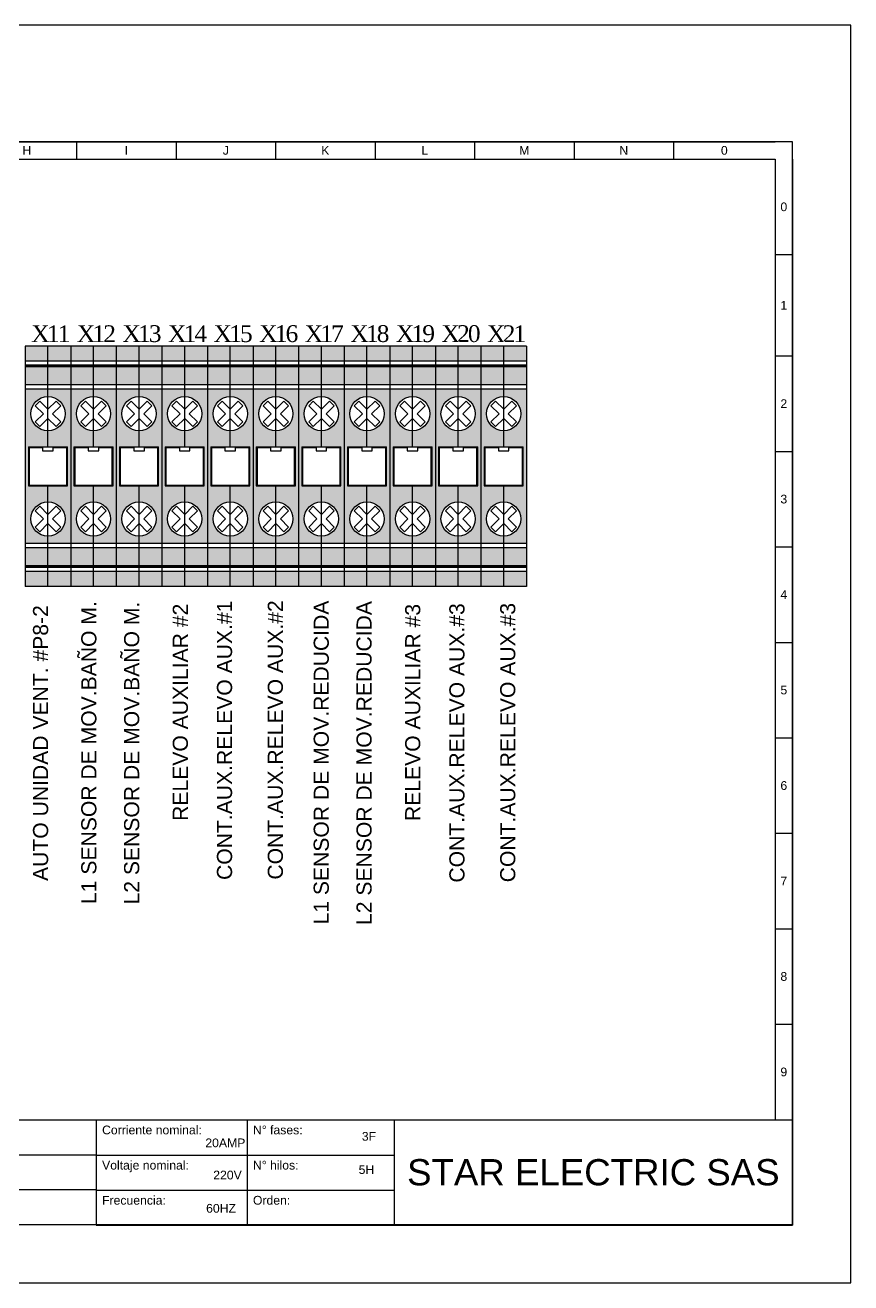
# Model space of a CAD drawing. Header units: millimetres. Extents: x 691 to 18605, y 670 to 10026.
# Drawn here: x 4407 to 4940, y 6288 to 7100 of the extents above; entities that cross this region are included whole.
import ezdxf
from ezdxf.enums import TextEntityAlignment as Align

# ---------------------------------------------------------------- set-up
doc = ezdxf.new("R2010")
doc.units = ezdxf.units.MM
doc.layers.add('CO_TEXTO', color=7, linetype='Continuous')
doc.styles.add('ROMANS', font='romans')
doc.styles.get("Standard").update_dxf_attribs({"font": 'arial.ttf'})

# ---------------------------------------------------------------- blocks, each defined once
blk = doc.blocks.new('*T3')
at = {"color": 0, "linetype": 'ByBlock', "lineweight": -2}
for p, q in [((0, 0), (139.92, 0)), ((0, 0), (0, -18)), ((64.08, 0), (64.08, -18)), ((101.44, 0), (101.44, -12)), ((139.92, 0), (139.92, -18)), ((0, -6), (139.92, -6)), ((0, -12), (139.92, -12)), ((0, -18), (139.92, -18))]:
    blk.add_line(p, q, dxfattribs=at)
at = {"color": 0, "char_height": 1.5, "attachment_point": 1}
for s, insert, width in [('{\\fArial|b0|i0|c162|p34;Diseñado por:}', (1, -1), 62.0824), ('{\\fArial|b0|i0|c162|p34;Pagina:}', (65.08, -1), 35.3574), ('{\\fArial|b0|i0|c162|p34;de}:', (102.44, -1), 36.4813), ('{\\fArial|b0|i0|c162|p34;Supervisado por:}', (1, -7), 62.0824), ('{\\fArial|b0|i0|c162|p34;Archivo:}', (65.08, -7), 35.3574), ('Fecha:', (102.44, -7), 36.4813), ('Dibujado por:', (1, -13), 62.0824), ('{\\fArial|b0|i0|c162|p34;proyecto:}', (65.08, -13), 73.8387)]:
    blk.add_mtext(s, dxfattribs=dict(at, insert=insert, width=width))
blk = doc.blocks.new('*T4')
at = {"color": 0, "linetype": 'ByBlock', "lineweight": -2}
for p, q in [((0, 0), (119.48, 0)), ((0, 0), (0, -18.07)), ((25.89, 0), (25.89, -18.07)), ((51.13, 0), (51.13, -18.07)), ((119.48, 0), (119.48, -18.07)), ((0, -6.05), (51.13, -6.05)), ((0, -12.07), (51.13, -12.07)), ((0, -18.07), (119.48, -18.07))]:
    blk.add_line(p, q, dxfattribs=at)
at = {"color": 0}
for s, insert, char_height, width, attachment_point in [('Corriente nominal:', (1, -1), 1.5, 23.894, 1), ('{\\fArial|b0|i0|c162|p34;N° fases:}', (26.89, -1), 1.5, 23.2313, 1), ('Voltaje nominal:', (1, -7.05), 1.5, 23.894, 1), ('{\\fArial|b0|i0|c162|p34;N° hilos:}', (26.89, -7.05), 1.5, 23.2313, 1), ('{\\fArial|b0|i0|c162|p34;STAR ELECTRIC SAS}', (85.3, -9.04), 4.5, 66.3536, 5), ('Frecuencia:', (1, -13.07), 1.5, 23.894, 1), ('{\\fArial|b0|i0|c162|p34;Orden}:', (26.89, -13.07), 1.5, 23.2313, 1)]:
    blk.add_mtext(s, dxfattribs=dict(at, insert=insert, char_height=char_height, width=width, attachment_point=attachment_point))
blk = doc.blocks.new('CAJETIN')
for p, q in [((0, 185.97), (-259.4, 185.97)), ((-259.4, 185.97), (-259.4, 0.07)), ((-259.4, 185.97), (-2.99, 185.97)), ((-259.4, 185.97), (-259.4, 182.97)), ((-242.33, 185.97), (-242.33, 182.97)), ((-225.26, 185.97), (-225.26, 182.97)), ((-208.19, 185.97), (-208.19, 182.97)), ((-191.12, 185.97), (-191.12, 182.97)), ((-174.05, 185.97), (-174.05, 182.97)), ((-156.98, 185.97), (-156.98, 182.97)), ((-139.91, 185.97), (-139.91, 182.97)), ((-122.84, 185.97), (-122.84, 182.97)), ((-105.77, 185.97), (-105.77, 182.97)), ((-88.7, 185.97), (-88.7, 182.97)), ((-71.64, 185.97), (-71.64, 182.97)), ((-54.57, 185.97), (-54.57, 182.97)), ((-37.5, 185.97), (-37.5, 182.97)), ((-20.43, 185.97), (-20.43, 182.97)), ((0, 0.07), (0, 185.97)), ((-259.4, 182.97), (-2.99, 182.97)), ((-3, 182.97), (-3, 18.07)), ((0, 182.97), (0, 18.07)), ((-3, 166.58), (0, 166.58)), ((-3, 149.19), (0, 149.19)), ((-3, 132.8), (0, 132.8)), ((-3, 116.41), (0, 116.41)), ((-3, 100.02), (0, 100.02)), ((-3, 83.63), (0, 83.63)), ((-3, 67.24), (0, 67.24)), ((-3, 50.85), (0, 50.85)), ((-3, 34.46), (0, 34.46)), ((-3, 18.07), (0, 18.07)), ((-259.4, 0.07), (0, 0.07))]:
    blk.add_line(p, q)
blk.add_lwpolyline([(-269.4, -9.93), (10, -9.93), (10, 205.97), (-269.4, 205.97)], close=True)
for name, p in [('*T3', (-259.4, 18.07)), ('*T4', (-119.48, 18.07))]:
    blk.add_blockref(name, p)
blk.add_text('0', height=1.5).set_placement((-2.08, 174.04))
at = {"char_height": 1.5, "attachment_point": 5}
for s, insert, width in [('A', (-250.87, 184.47), 17.0695), ('B', (-233.8, 184.47), 17.0695), ('C', (-216.73, 184.47), 17.0695), ('D', (-199.66, 184.47), 17.0695), ('E', (-182.59, 184.47), 17.0695), ('F', (-165.52, 184.47), 17.0695), ('G', (-148.45, 184.47), 17.0695), ('H', (-131.38, 184.47), 17.0695), ('I', (-114.31, 184.47), 17.0695), ('J', (-97.24, 184.47), 17.0695), ('K', (-80.17, 184.47), 17.0695), ('L', (-63.1, 184.47), 17.0695), ('M', (-46.03, 184.47), 17.0695), ('N', (-28.96, 184.47), 17.0695), ('0', (-11.71, 184.47), 17.4362), ('1', (-1.5, 157.89), 3), ('2', (-1.5, 141), 3), ('3', (-1.5, 124.61), 3), ('4', (-1.5, 108.22), 3), ('5', (-1.5, 91.83), 3), ('6', (-1.5, 75.44), 3), ('7', (-1.5, 59.05), 3), ('8', (-1.5, 42.66), 3), ('9', (-1.5, 26.27), 3)]:
    blk.add_mtext(s, dxfattribs=dict(at, insert=insert, width=width))
for tag, p in [('DISEÑADO_POR', (-230.86, 14.78)), ('SUPERVISADO_POR', (-229.59, 8.32)), ('DIBUJADO_POR', (-231.25, 2.42))]:
    blk.add_attdef(tag, text='', height=1.5).set_placement(p, align=Align.MIDDLE)
for tag, p in [('DE', (-143.12, 14.83)), ('F', (-73.9, 14.47)), ('PAGINA', (-180.19, 13.54)), ('A', (-97.02, 13.49)), ('ARCHIVO', (-179.45, 8.2)), ('FECHA', (-143.31, 8.38)), ('V', (-96.96, 8.58)), ('H', (-74.46, 8.76)), ('PROYECTO', (-180.75, 3.04)), ('HZ', (-98.06, 2.87)), ('OR', (-74.83, 2.5))]:
    blk.add_attdef(tag, p, '', height=1.5)
blk = doc.blocks.new('BORNERA TIERRA')
at = {"true_color": 0x636466}
h = blk.add_hatch(color=251, dxfattribs=at)
h.dxf.hatch_style = 1
h.paths.add_polyline_path([(0, -30.69), (-4.29, -30.69), (-4.29, -22.11), (0, -22.11), (0, -18.61, -0.414214), (-3.76, -14.85, -0.414214), (0, -11.09), (0, -9.45), (-5, -9.45), (-5, -43.35), (0, -43.35), (0, -41.71, -0.414214), (-3.76, -37.95, -0.414214), (0, -34.19)])
h.paths.add_polyline_path([(0, -4.56), (-5, -4.56), (-5, -8.54), (0, -8.54)])
h.paths.add_polyline_path([(0, 0), (-5, 0), (-5, -3.3), (0, -3.3)])
h.paths.add_polyline_path([(0, -44.26), (-5, -44.26), (-5, -48.24), (0, -48.24)])
h.paths.add_polyline_path([(0, -49.5), (-5, -49.5), (-5, -52.8), (0, -52.8)])
h = blk.add_hatch(color=251, dxfattribs=at)
h.dxf.hatch_style = 1
h.paths.add_polyline_path([(5, 0), (0, 0), (0, -3.3), (5, -3.3)])
h.paths.add_polyline_path([(5, -4.56), (0, -4.56), (0, -8.54), (5, -8.54)])
h.paths.add_polyline_path([(5, -9.45), (0, -9.45), (0, -11.09, -0.414214), (3.76, -14.85, -0.414214), (0, -18.61), (0, -22.11), (4.29, -22.11), (4.29, -30.69), (0, -30.69), (0, -34.19, -0.414214), (3.76, -37.95, -0.414214), (0, -41.71), (0, -43.35), (5, -43.35)])
h.paths.add_polyline_path([(5, -44.26), (0, -44.26), (0, -48.24), (5, -48.24)])
h.paths.add_polyline_path([(5, -49.5), (0, -49.5), (0, -52.8), (5, -52.8)])
at = {"color": 250, "linetype": 'Continuous'}
for p, q in [((-5, 0), (-5, -52.8)), ((5, 0), (-5, 0)), ((5, 0), (5, -52.8)), ((5, -52.8), (-5, -52.8))]:
    blk.add_line(p, q, dxfattribs=at)
at = {"color": 114, "linetype": 'Continuous', "true_color": 0x139b48}
for p, q in [((5, -3.3), (-5, -3.3)), ((5, -8.54), (-5, -8.54)), ((5, -44.26), (-5, -44.26)), ((5, -49.5), (-5, -49.5))]:
    blk.add_line(p, q, dxfattribs=at)
at = {"color": 253, "linetype": 'Continuous'}
for p, q in [((5, -4.21), (-5, -4.21)), ((5, -4.46), (-5, -4.46)), ((5, -4.56), (-5, -4.56)), ((-4.13, -22.24), (-1.16, -22.24)), ((-4.13, -22.24), (-4.13, -30.56)), ((-1.16, -22.24), (-1.16, -22.97)), ((-1.16, -22.97), (1.15, -22.97)), ((1.15, -22.97), (1.15, -22.24)), ((1.15, -22.24), (4.12, -22.24)), ((4.12, -30.56), (4.12, -22.24)), ((-4.13, -30.56), (4.12, -30.56)), ((5, -48.24), (-5, -48.24)), ((5, -48.34), (-5, -48.34)), ((5, -48.59), (-5, -48.59))]:
    blk.add_line(p, q, dxfattribs=at)
at = {"color": 3, "linetype": 'Continuous'}
for p, q in [((5, -9.45), (-5, -9.45)), ((-4.29, -22.11), (4.29, -22.11)), ((-4.29, -22.11), (-4.29, -30.69)), ((4.29, -30.69), (4.29, -22.11)), ((-4.29, -30.69), (4.29, -30.69)), ((5, -43.35), (-5, -43.35))]:
    blk.add_line(p, q, dxfattribs=at)
at = {"color": 250, "linetype": 'Continuous'}
for points in [[(0, -22.11), (0, 0)], [(0, -52.8), (0, -30.56)]]:
    blk.add_lwpolyline(points, dxfattribs=at)
for points in [[(0, -13.84), (-1.77, -12.06), (-2.79, -13.08), (-1.01, -14.85), (-2.79, -16.62), (-1.77, -17.64), (0, -15.86), (1.77, -17.64), (2.79, -16.62), (1.01, -14.85), (2.79, -13.08), (1.77, -12.06)], [(0, -36.94), (-1.77, -35.16), (-2.79, -36.18), (-1.01, -37.95), (-2.79, -39.72), (-1.77, -40.74), (0, -38.96), (1.77, -40.74), (2.79, -39.72), (1.01, -37.95), (2.79, -36.18), (1.77, -35.16)]]:
    blk.add_lwpolyline(points, close=True)
at = {"color": 253, "linetype": 'Continuous'}
for centre in [(0, -14.85), (0, -37.95)]:
    blk.add_circle(centre, 3.76, dxfattribs=at)

msp = doc.modelspace()

# ---------------------------------------------------------------- block references
at = {"color": 0}
ref = msp.add_blockref('CAJETIN', (4902.34, 6325.45), dxfattribs=dict(at, xscale=3.761929394681115, yscale=3.761929394681115, zscale=3.761929394681115))
ref.add_attrib('5H', '5H', (4622.24, 6358.42), dxfattribs={"height": 5.643})
ref.add_attrib('3F', '3F', (4624.32, 6379.9), dxfattribs={"height": 5.643})
ref.add_attrib('HZ', '60HZ', dxfattribs={"height": 5.643}).set_placement((4533.43, 6336.25), align=Align.MIDDLE)
ref.add_attrib('V', '220V', dxfattribs={"height": 5.643}).set_placement((4537.6, 6357.73), align=Align.MIDDLE)
ref.add_attrib('A', '20AMP', dxfattribs={"height": 5.643}).set_placement((4536.21, 6378.51), align=Align.MIDDLE)
ref.add_attrib('PROYECTO', 'AYURA MOTOR-ETAPA  III', dxfattribs={"height": 5.6429}).set_placement((4222.39, 6336.88), align=Align.MIDDLE_LEFT)
ref.add_attrib('ARCHIVO', 'TABLEROS Y PROYECTOS NB', dxfattribs={"height": 5.6429}).set_placement((4227.25, 6356.28), align=Align.MIDDLE)
ref.add_attrib('DE', '4', (4363.92, 6381.23), dxfattribs={"height": 5.64})
ref.add_attrib('PAGINA', '4', (4224.47, 6376.38), dxfattribs={"height": 5.64})
ref.add_attrib('FECHA', '06/07/2025', (4363.23, 6356.98), dxfattribs={"height": 5.643})
ref.add_attrib('DIBUJADO_POR', 'ALBEIRO RICO', dxfattribs={"height": 5.6429}).set_placement((4032.38, 6334.56), align=Align.MIDDLE)
ref.add_attrib('SUPERVISADO_POR', 'ALBEIRO RICO', dxfattribs={"height": 5.6429}).set_placement((4041.93, 6361.56), align=Align.MIDDLE)
ref.add_attrib('DISEÑADO_POR', 'ALBEIRO RICO', dxfattribs={"height": 5.6429}).set_placement((4038.09, 6383.66), align=Align.MIDDLE)
at = {"color": 0, "xscale": 2.941853874870019, "yscale": 2.941853874870019, "zscale": 2.941853874870019}
for p in [(4421.7, 6893.05), (4451.12, 6893.05), (4480.54, 6893.05), (4509.96, 6893.05), (4539.37, 6893.05), (4568.79, 6893.05), (4598.21, 6893.05), (4627.63, 6893.05), (4657.05, 6893.05), (4686.47, 6893.05), (4715.88, 6893.05)]:
    msp.add_blockref('BORNERA TIERRA', p, dxfattribs=at)

# ---------------------------------------------------------------- texts
at = {"color": 0, "lineweight": 0, "char_height": 9.7644, "attachment_point": 2, "rotation": 90}
for s, insert, width in [('AUTO UNIDAD VENT. #P8-2', (4412.05, 6636.68), 211.5793), ('L1 SENSOR DE MOV.BAÑO M.', (4443.2, 6630.54), 310.206), ('L2 SENSOR DE MOV.BAÑO M.', (4470.84, 6630.22), 310.206), ('RELEVO AUXILIAR #2', (4502.25, 6656.56), 310.206), ('CONT.AUX.RELEVO AUX.#1', (4530.78, 6638.48), 216.0889), ('CONT.AUX.RELEVO AUX.#2', (4563.58, 6638.71), 216.0889), ('L1 SENSOR DE MOV.REDUCIDA', (4593.22, 6624.12), 310.206), ('L2 SENSOR DE MOV.REDUCIDA', (4620.86, 6623.8), 310.206), ('\\pxt25;RELEVO AUXILIAR #3', (4652.28, 6656.43), 310.206), ('CONT.AUX.RELEVO AUX.#3', (4680.8, 6636.78), 216.0889), ('CONT.AUX.RELEVO AUX.#3', (4713.61, 6636.98), 216.0889)]:
    msp.add_mtext(s, dxfattribs=dict(at, insert=insert, width=width))
at = {"layer": 'CO_TEXTO', "color": 0, "lineweight": 13, "char_height": 10.8683, "attachment_point": 4, "rotation": 0, "style": 'ROMANS'}
for s, insert in [('\\A1;{\\fRomantic|b0|i0|c2|p2;\\T0.85;X11}', (4410.93, 6901.03)), ('\\A1;{\\fRomantic|b0|i0|c2|p2;\\T0.85;X12}', (4440.35, 6901.03)), ('\\A1;{\\fRomantic|b0|i0|c2|p2;\\T0.85;X13}', (4469.77, 6901.03)), ('\\A1;{\\fRomantic|b0|i0|c2|p2;\\T0.85;X14}', (4499.19, 6901.03)), ('\\A1;{\\fRomantic|b0|i0|c2|p2;\\T0.85;X15}', (4528.61, 6901.03)), ('\\A1;{\\fRomantic|b0|i0|c2|p2;\\T0.85;X16}', (4558.03, 6901.03)), ('\\A1;{\\fRomantic|b0|i0|c2|p2;\\T0.85;X17}', (4587.44, 6901.03)), ('\\A1;{\\fRomantic|b0|i0|c2|p2;\\T0.85;X18}', (4616.86, 6901.03)), ('\\A1;{\\fRomantic|b0|i0|c2|p2;\\T0.85;X19}', (4646.28, 6901.03)), ('\\A1;{\\fRomantic|b0|i0|c2|p2;\\T0.85;X20}', (4675.7, 6901.03)), ('\\A1;{\\fRomantic|b0|i0|c2|p2;\\T0.85;X21}', (4705.12, 6901.03))]:
    msp.add_mtext(s, dxfattribs=dict(at, insert=insert))

doc.saveas('drawing.dxf')
